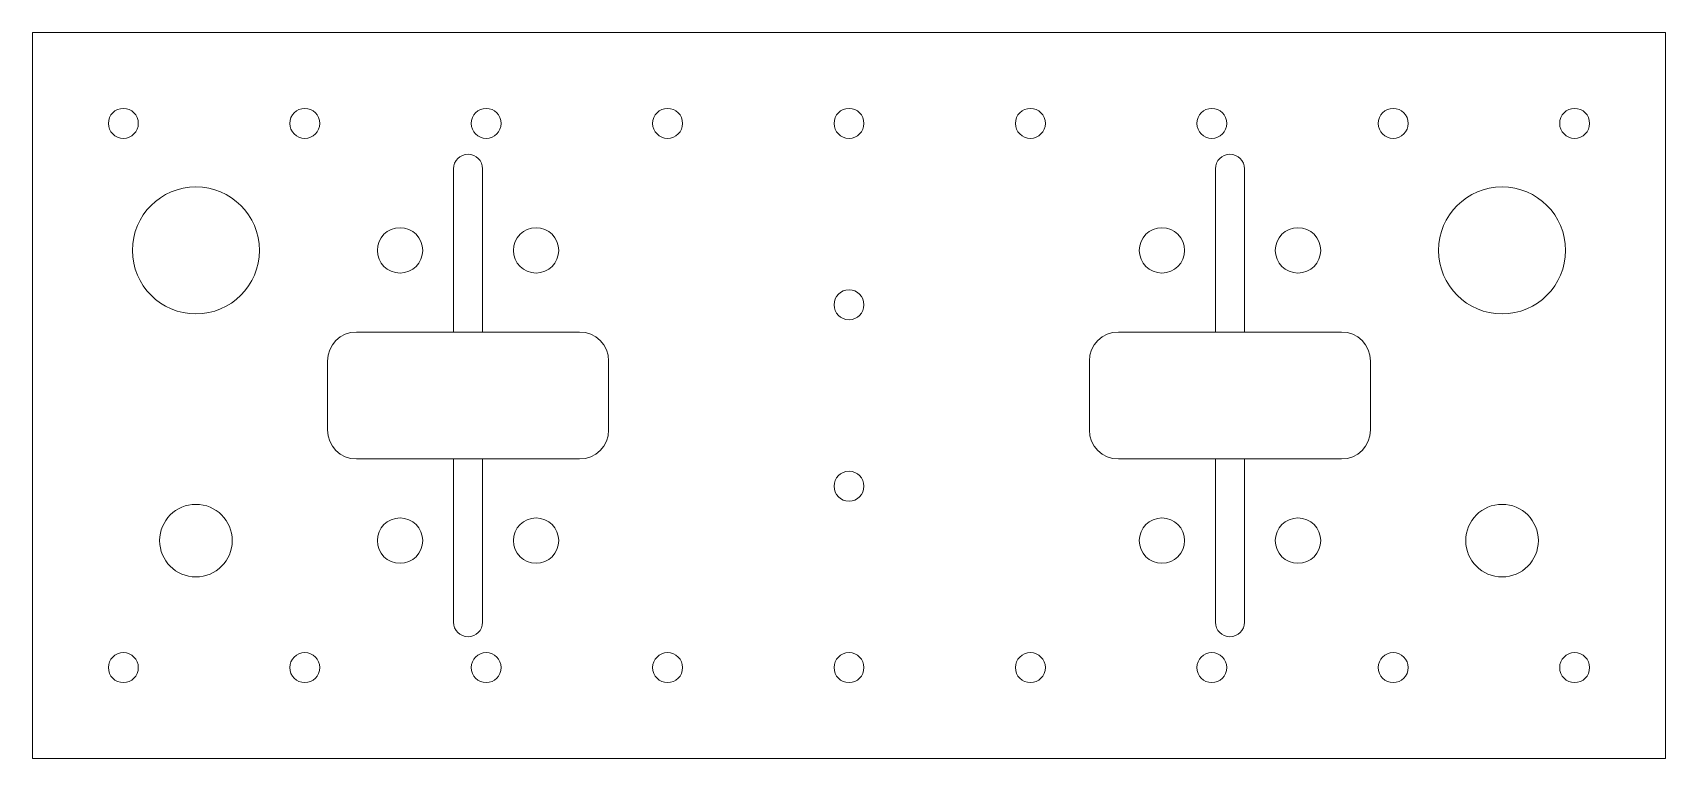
# Paper-space layout '_Bottom' of a CAD drawing. Header units: millimetres. Extents: x 0 to 180, y 0 to 80.
import ezdxf

# ---------------------------------------------------------------- set-up
doc = ezdxf.new("R2010")
doc.units = ezdxf.units.MM

psp = doc.layouts.new('_Bottom')

# ---------------------------------------------------------------- linework, layer by layer
at = {"color": 7, "linetype": 'Continuous', "lineweight": 15}
for p, q in [((0, 80), (180, 80)), ((0, 0), (0, 80)), ((180, 80), (180, 0)), ((46.4, 65), (46.4, 47)), ((49.6, 47), (49.6, 65)), ((130.4, 65), (130.4, 47)), ((133.6, 47), (133.6, 65)), ((35.7, 47), (60.3, 47)), ((119.7, 47), (144.3, 47)), ((32.5, 36.2), (32.5, 43.8)), ((63.5, 43.8), (63.5, 36.2)), ((116.5, 36.2), (116.5, 43.8)), ((147.5, 43.8), (147.5, 36.2)), ((60.3, 33), (35.7, 33)), ((46.4, 33), (46.4, 15)), ((49.6, 15), (49.6, 33)), ((144.3, 33), (119.7, 33)), ((130.4, 33), (130.4, 15)), ((133.6, 15), (133.6, 33)), ((180, 0), (0, 0))]:
    psp.add_line(p, q, dxfattribs=at)
for centre, radius in [((10, 70), 1.65), ((30, 70), 1.65), ((50, 70), 1.65), ((70, 70), 1.65), ((90, 70), 1.65), ((110, 70), 1.65), ((130, 70), 1.65), ((150, 70), 1.65), ((170, 70), 1.65), ((18, 56), 7), ((162, 56), 7), ((40.5, 56), 2.5), ((55.5, 56), 2.5), ((124.5, 56), 2.5), ((139.5, 56), 2.5), ((90, 50), 1.65), ((90, 30), 1.65), ((18, 24), 4), ((162, 24), 4), ((40.5, 24), 2.5), ((55.5, 24), 2.5), ((124.5, 24), 2.5), ((139.5, 24), 2.5), ((10, 10), 1.65), ((30, 10), 1.65), ((50, 10), 1.65), ((70, 10), 1.65), ((90, 10), 1.65), ((110, 10), 1.65), ((130, 10), 1.65), ((150, 10), 1.65), ((170, 10), 1.65)]:
    psp.add_circle(centre, radius, dxfattribs=at)
for centre, radius, start, end in [((48, 65), 1.6, 0, 180), ((132, 65), 1.6, 0, 180), ((35.7, 43.8), 3.2, 90, 180), ((60.3, 43.8), 3.2, 0, 90), ((119.7, 43.8), 3.2, 90, 180), ((144.3, 43.8), 3.2, 0, 90), ((35.7, 36.2), 3.2, 180, 270), ((60.3, 36.2), 3.2, 270, 0), ((119.7, 36.2), 3.2, 180, 270), ((144.3, 36.2), 3.2, 270, 0), ((48, 15), 1.6, 180, 0), ((132, 15), 1.6, 180, 0)]:
    psp.add_arc(centre, radius, start, end, dxfattribs=at)

doc.saveas('drawing.dxf')
